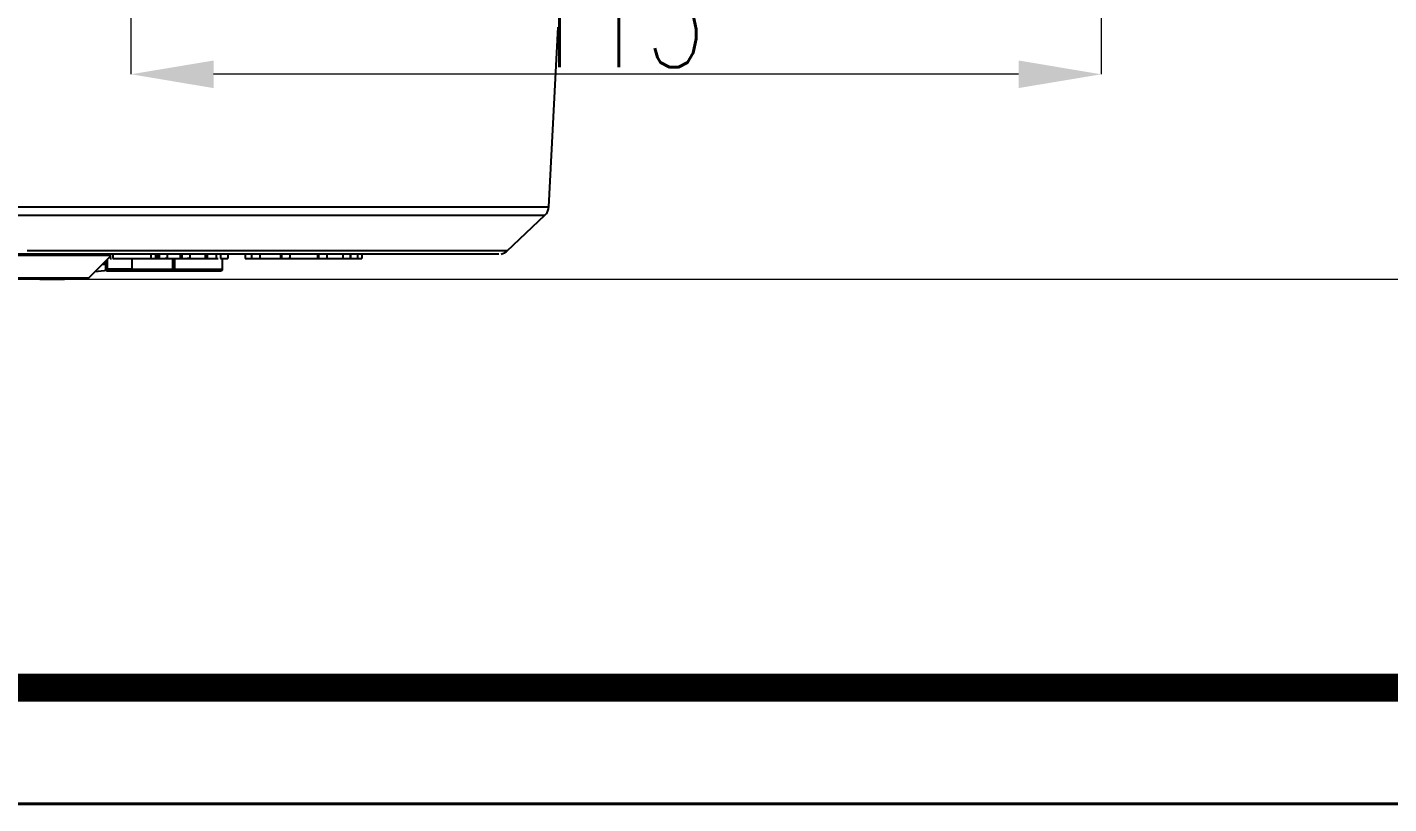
# Model space of a CAD drawing. Header units: millimetres. Extents: x 2126 to 3741, y 477 to 1658.
# Drawn here: x 2518.3 to 2683.1, y 476.8 to 570.8 of the extents above; entities that cross this region are included whole.
import ezdxf

# ---------------------------------------------------------------- set-up
doc = ezdxf.new("R2010")
doc.units = ezdxf.units.MM
doc.layers.add('AM_5', color=3, linetype='Continuous', lineweight=25)
doc.layers.add('粗实线', color=7, linetype='Continuous', lineweight=40)
doc.styles.add('SLDTEXTSTYLE1', font='txt.shx', dxfattribs={"width": 0.7, "bigfont": 'gbcbig.shx'})
doc.dimstyles.new('SLDDIMSTYLE12$0', dxfattribs={"dimtxt": 12, "dimasz": 10, "dimexe": 0, "dimexo": 0.0625, "dimgap": 0.875, "dimtad": 1, "dimdec": 1, "dimlfac": 1.8, "dimrnd": 1e-09, "dimzin": 12, "dimdsep": 46, "dimtxsty": 'SLDTEXTSTYLE1', "dimcen": 0.09, "dimdle": 8.16, "dimclrd": 3, "dimclre": 3, "dimadec": 0, "dimazin": 3, "dimtfac": 1, "dimtdec": 1, "dimtofl": 0, "dimtmove": 0, "dimatfit": 3, "dimfxl": 0, "dimfrac": 2, "dimtolj": 1, "dimlwd": 5, "dimlwe": 5, "dimarcsym": 0})

# ---------------------------------------------------------------- blocks, each defined once
blk = doc.blocks.new('*D23')
at = {"layer": 'AM_5', "color": 3, "lineweight": 5, "transparency": 16777216}
blk.add_line((2605.16, 712.33), (2713.78, 712.33), dxfattribs=at)
at = {"layer": 'AM_5', "color": 3, "linetype": 'Continuous', "lineweight": 5, "transparency": 16777216}
for p, q in [((2713.78, 702.33), (2713.78, 550.33)), ((2523.43, 540.33), (2713.78, 540.33))]:
    blk.add_line(p, q, dxfattribs=at)
at = {"layer": 'AM_5', "color": 3, "transparency": 16777216}
for points in [[(2712.11, 702.33), (2715.45, 702.33), (2713.78, 712.33)], [(2712.11, 550.33), (2715.45, 550.33), (2713.78, 540.33)]]:
    blk.add_solid(points, dxfattribs=at)
at = {"layer": 'Defpoints', "color": 0, "transparency": 16777216}
for p in [(2605.1, 712.33), (2523.37, 540.33), (2713.78, 540.33)]:
    blk.add_point(p, dxfattribs=at)
at = {"layer": 'AM_5', "color": 0, "transparency": 16777216, "insert": (2706.9, 626.33), "char_height": 12, "attachment_point": 5, "rotation": 90, "style": 'SLDTEXTSTYLE1'}
blk.add_mtext('\\A1;172', dxfattribs=at)
blk = doc.blocks.new('*D12')
at = {"layer": 'AM_5', "color": 3, "linetype": 'Continuous', "lineweight": 5, "transparency": 16777216}
for p, q in [((2530.86, 889.49), (2530.86, 565.11)), ((2638.31, 565.11), (2540.86, 565.11))]:
    blk.add_line(p, q, dxfattribs=at)
at = {"layer": 'AM_5', "color": 3, "lineweight": 5, "transparency": 16777216}
blk.add_line((2648.31, 596.36), (2648.31, 565.11), dxfattribs=at)
at = {"layer": 'AM_5', "color": 3, "transparency": 16777216}
for points in [[(2540.86, 566.78), (2540.86, 563.44), (2530.86, 565.11)], [(2638.31, 566.78), (2638.31, 563.44), (2648.31, 565.11)]]:
    blk.add_solid(points, dxfattribs=at)
at = {"layer": 'Defpoints', "color": 0, "transparency": 16777216}
for p in [(2530.86, 889.55), (2648.31, 596.42), (2530.86, 565.11)]:
    blk.add_point(p, dxfattribs=at)
at = {"layer": 'AM_5', "color": 0, "transparency": 16777216, "insert": (2589.58, 571.98), "char_height": 12, "attachment_point": 5, "style": 'SLDTEXTSTYLE1'}
blk.add_mtext('\\A1;115', dxfattribs=at)
blk = doc.blocks.new('图框2')
blk.add_line((22181, 6629.57), (23795.37, 6629.57))
at = {"const_width": 3.38}
blk.add_lwpolyline([(23781.31, 7796.75), (22251.31, 7796.75), (22251.31, 6643.63), (23781.31, 6643.63)], close=True, dxfattribs=at)

msp = doc.modelspace()

# ---------------------------------------------------------------- linework, layer by layer
at = {"color": 7, "linetype": 'Continuous', "lineweight": 25}
for p, q in [((2581.438, 549.075), (2582.576, 570.803)), ((2576.416, 543.741), (2580.972, 548.065)), ((2525.743, 540.476), (2528.45, 543.183)), ((2527.764, 542.496), (2527.764, 541.529)), ((2527.767, 542.499), (2527.767, 541.529)), ((2528.021, 541.529), (2528.021, 542.753)), ((2528.343, 543.075), (2528.343, 542.829)), ((2528.343, 542.829), (2528.506, 542.829)), ((2528.662, 543.329), (2528.662, 542.829)), ((2530.945, 542.829), (2530.945, 541.529)), ((2533.257, 543.329), (2533.257, 542.829)), ((2533.257, 542.829), (2533.832, 542.829)), ((2533.832, 543.329), (2533.832, 542.829)), ((2533.832, 542.829), (2533.895, 542.829)), ((2533.895, 542.829), (2533.959, 542.829)), ((2533.959, 543.329), (2533.959, 542.829)), ((2533.959, 542.829), (2534.087, 542.829)), ((2534.087, 542.829), (2534.087, 543.329)), ((2534.087, 542.829), (2534.278, 542.829)), ((2534.278, 543.329), (2534.278, 542.829)), ((2534.278, 542.829), (2535.236, 542.829)), ((2535.236, 543.329), (2535.236, 542.829)), ((2535.236, 542.829), (2536.831, 542.829)), ((2535.878, 542.829), (2535.878, 541.529)), ((2536.131, 542.829), (2536.131, 541.529)), ((2536.831, 543.329), (2536.831, 542.829)), ((2536.831, 542.829), (2537.023, 542.829)), ((2537.023, 543.329), (2537.023, 542.829)), ((2537.023, 542.829), (2537.98, 542.829)), ((2537.98, 543.329), (2537.98, 542.829)), ((2537.98, 542.829), (2539.831, 542.829)), ((2539.831, 543.329), (2539.831, 542.829)), ((2539.895, 543.329), (2539.895, 542.829)), ((2539.895, 542.829), (2540.086, 542.829)), ((2540.086, 543.329), (2540.086, 542.829)), ((2540.086, 542.829), (2541.171, 542.829)), ((2541.171, 543.329), (2541.171, 542.829)), ((2541.682, 543.329), (2541.682, 542.829)), ((2541.682, 542.829), (2542.576, 542.829)), ((2541.913, 542.829), (2541.913, 541.529)), ((2541.947, 541.529), (2541.947, 542.829)), ((2542.576, 543.329), (2542.576, 542.829)), ((2544.682, 543.329), (2544.682, 542.829)), ((2544.682, 542.829), (2545.448, 542.829)), ((2545.448, 543.329), (2545.448, 542.829)), ((2545.448, 542.829), (2546.469, 542.829)), ((2546.469, 543.329), (2546.469, 542.829)), ((2546.469, 542.829), (2548.958, 542.829)), ((2548.958, 543.329), (2548.958, 542.829)), ((2548.958, 542.829), (2549.086, 542.829)), ((2549.086, 543.329), (2549.086, 542.829)), ((2549.086, 542.829), (2550.107, 542.829)), ((2550.107, 543.329), (2550.107, 542.829)), ((2550.107, 542.829), (2553.426, 542.829)), ((2553.426, 543.329), (2553.426, 542.829)), ((2553.426, 542.829), (2553.554, 542.829)), ((2553.554, 543.329), (2553.554, 542.829)), ((2553.554, 542.829), (2554.575, 542.829)), ((2553.681, 542.829), (2553.677, 542.829)), ((2554.575, 543.329), (2554.575, 542.829)), ((2556.489, 543.329), (2556.489, 542.829)), ((2556.489, 542.829), (2557.383, 542.829)), ((2557.383, 543.329), (2557.383, 542.829)), ((2557.447, 543.329), (2557.447, 542.829)), ((2557.447, 542.829), (2558.277, 542.829)), ((2558.277, 543.329), (2558.277, 542.829)), ((2558.277, 542.829), (2558.787, 542.829)), ((2558.787, 543.329), (2558.787, 542.829)), ((2527.397, 542.129), (2527.764, 542.129)), ((2527.4, 542.133), (2527.764, 542.133)), ((2527.764, 541.529), (2527.767, 541.529)), ((2528.031, 541.426), (2528.284, 541.469)), ((2530.945, 541.529), (2535.878, 541.529)), ((2531.087, 541.329), (2536.019, 541.329)), ((2537.722, 541.329), (2536.957, 541.329)), ((2519.729, 540.369), (2519.656, 540.393)), ((2519.697, 540.375), (2519.76, 540.356)), ((2519.772, 540.353), (2519.796, 540.346))]:
    msp.add_line(p, q, dxfattribs=at)
at = {"color": 7, "linetype": 'Continuous', "lineweight": 25, "flags": 128}
for points in [[(2513.372, 549.074), (2518.778, 549.074), (2524.077, 549.074), (2529.248, 549.074), (2534.271, 549.074), (2539.127, 549.074), (2543.796, 549.074), (2548.261, 549.074), (2552.504, 549.074), (2556.51, 549.074), (2560.261, 549.074), (2563.744, 549.074), (2566.946, 549.074), (2569.854, 549.074), (2572.456, 549.074), (2574.742, 549.074), (2576.704, 549.074), (2578.335, 549.074), (2579.627, 549.075), (2580.575, 549.075), (2581.177, 549.075), (2581.429, 549.075), (2581.438, 549.075)], [(2516.414, 548.065), (2521.832, 548.065), (2527.126, 548.065), (2532.275, 548.065), (2537.258, 548.065), (2542.056, 548.065), (2546.648, 548.065), (2551.017, 548.065), (2555.144, 548.065), (2559.014, 548.065), (2562.61, 548.065), (2565.918, 548.065), (2568.925, 548.065), (2571.619, 548.065), (2573.988, 548.065), (2576.024, 548.065), (2577.718, 548.065), (2579.064, 548.065), (2580.055, 548.065), (2580.688, 548.065), (2580.961, 548.065), (2580.972, 548.065)], [(2528.45, 543.183), (2528.369, 543.183), (2527.926, 543.183), (2527.103, 543.183), (2525.908, 543.183), (2524.353, 543.183), (2522.455, 543.183), (2520.233, 543.183), (2517.709, 543.183), (2514.911, 543.182), (2511.867, 543.182), (2508.608, 543.182), (2505.168, 543.182), (2501.583, 543.182), (2497.889, 543.182), (2494.125, 543.182)], [(2576.416, 543.741), (2576.408, 543.741), (2576.155, 543.741), (2575.543, 543.741), (2574.576, 543.741), (2573.257, 543.741), (2571.593, 543.741), (2569.59, 543.741), (2567.256, 543.741), (2564.602, 543.741), (2561.638, 543.741), (2558.378, 543.741), (2554.834, 543.741), (2551.022, 543.741), (2546.957, 543.741), (2542.658, 543.741), (2538.141, 543.741), (2533.427, 543.741), (2528.534, 543.741), (2523.483, 543.741), (2518.297, 543.741)], [(2526.493, 541.226), (2527.633, 541.365), (2527.818, 541.392)], [(2527.767, 541.529), (2527.769, 541.529), (2527.772, 541.529), (2527.777, 541.529), (2527.783, 541.529), (2527.792, 541.529), (2527.802, 541.529), (2527.813, 541.529), (2527.826, 541.529)], [(2527.826, 541.529), (2527.845, 541.529), (2527.867, 541.529), (2527.891, 541.529), (2527.916, 541.529), (2527.942, 541.529), (2527.968, 541.529), (2527.995, 541.529), (2528.021, 541.529)], [(2530.945, 541.529), (2530.647, 541.529), (2530.318, 541.529), (2529.962, 541.529), (2529.587, 541.529), (2529.198, 541.529), (2528.803, 541.529), (2528.408, 541.529), (2528.021, 541.529)], [(2535.878, 541.529), (2535.904, 541.529), (2535.934, 541.529), (2535.966, 541.529), (2536, 541.529), (2536.035, 541.529), (2536.069, 541.529), (2536.101, 541.529), (2536.131, 541.529)], [(2536.131, 541.529), (2536.129, 541.49), (2536.123, 541.453), (2536.112, 541.418), (2536.098, 541.388), (2536.081, 541.363), (2536.062, 541.345), (2536.041, 541.333), (2536.019, 541.329)], [(2536.131, 541.529), (2536.969, 541.529), (2537.778, 541.529), (2538.555, 541.529), (2539.299, 541.529), (2540.009, 541.529), (2540.682, 541.529), (2541.317, 541.529), (2541.913, 541.529)], [(2541.913, 541.529), (2541.929, 541.529), (2541.941, 541.529), (2541.946, 541.529), (2541.947, 541.529)], [(2494.611, 540.475), (2497.593, 540.475), (2500.991, 540.475), (2504.289, 540.475), (2507.452, 540.475), (2510.449, 540.475), (2513.248, 540.475), (2515.822, 540.475), (2518.143, 540.475), (2520.189, 540.475), (2521.938, 540.475), (2523.372, 540.475), (2524.478, 540.475), (2525.243, 540.476), (2525.661, 540.476), (2525.743, 540.476)]]:
    msp.add_lwpolyline(points, dxfattribs=at)
at = {"color": 7, "linetype": 'Continuous', "lineweight": 25}
for centre, radius, start, end in [((2527.964, 541.529), 0.2, 180, 270), ((2527.967, 541.529), 0.2, 179.98753, 269.98753), ((2527.794, 541.483), 0.232, 318.45882, 11.56135), ((2531.122, 541.504), 0.179, 171.95044, 258.57855), ((2536.055, 541.504), 0.179, 171.95044, 258.57855), ((2541.728, 541.514), 0.185, 275.85572, 4.84996)]:
    msp.add_arc(centre, radius, start, end, dxfattribs=at)
for points, knots in [([(2580.943, 548.059), (2580.99, 548.096), (2581.164, 548.239), (2581.363, 548.586), (2581.405, 548.906), (2581.426, 549.062)], [0, 0, 0, 0, 0.1560443, 0.589322, 1, 1, 1, 1]), ([(2575.376, 543.329), (2575.319, 543.329), (2575.203, 543.329), (2573.846, 543.329), (2571.636, 543.329), (2568.512, 543.329), (2564.533, 543.329), (2559.737, 543.329), (2554.179, 543.329), (2547.92, 543.329), (2541.03, 543.329), (2533.585, 543.329), (2525.668, 543.329), (2517.367, 543.329), (2508.774, 543.329), (2499.985, 543.329), (2494.06, 543.329), (2491.097, 543.329)], [0, 0, 0, 0, 0.0663505, 0.1330398, 0.199729, 0.2664183, 0.3331075, 0.3997968, 0.466486, 0.5331753, 0.5998645, 0.6665538, 0.733243, 0.7999323, 0.8666215, 0.9333108, 1, 1, 1, 1]), ([(2528.662, 542.829), (2529.181, 542.829), (2530.209, 542.829), (2531.754, 542.829), (2532.752, 542.829), (2533.257, 542.829)], [0, 0, 0, 0, 0.3347977, 0.6633059, 1, 1, 1, 1]), ([(2535.236, 542.829), (2535.22, 542.829), (2535.194, 542.829), (2535.155, 542.829), (2535.122, 542.829), (2535.066, 542.829), (2535.006, 542.829), (2534.972, 542.829), (2534.977, 542.829), (2534.98, 542.829)], [0, 0, 0, 0, 0.0518131, 0.0882956, 0.1299462, 0.1775457, 0.3534829, 0.7059159, 1, 1, 1, 1]), ([(2537.98, 542.829), (2537.955, 542.829), (2537.918, 542.829), (2537.867, 542.829), (2537.822, 542.829), (2537.772, 542.829), (2537.695, 542.829), (2537.642, 542.829), (2537.654, 542.829), (2537.661, 542.829)], [0, 0, 0, 0, 0.0628935, 0.0931861, 0.1255191, 0.1834586, 0.2508615, 0.5002621, 1, 1, 1, 1]), ([(2541.171, 542.829), (2541.187, 542.829), (2541.275, 542.829), (2541.361, 542.829), (2541.433, 542.829)], [0, 0, 0, 0, 0.1741084, 1, 1, 1, 1]), ([(2550.107, 542.829), (2550.089, 542.829), (2550.053, 542.829), (2549.995, 542.829), (2549.937, 542.829), (2549.909, 542.829), (2549.911, 542.829), (2549.911, 542.829)], [0, 0, 0, 0, 0.1133857, 0.2261004, 0.4521085, 0.9035522, 1, 1, 1, 1]), ([(2549.979, 542.829), (2550.435, 542.829), (2551.272, 542.829), (2552.094, 542.829), (2552.468, 542.829)], [0, 0, 0, 0, 0.5444227, 1, 1, 1, 1]), ([(2554.575, 542.829), (2554.836, 542.829), (2555.293, 542.829), (2555.844, 542.829), (2556.162, 542.829), (2556.303, 542.829), (2556.374, 542.829), (2556.434, 542.829), (2556.471, 542.829), (2556.489, 542.829)], [0, 0, 0, 0, 0.4018451, 0.700925, 0.8501447, 0.9000038, 0.92545, 0.9625731, 1, 1, 1, 1]), ([(2575.661, 543.358), (2575.801, 543.392), (2576.054, 543.454), (2576.253, 543.621), (2576.341, 543.696)], [0, 0, 0, 0, 0.5529909, 1, 1, 1, 1]), ([(2527.967, 541.329), (2528.239, 541.329), (2528.794, 541.329), (2529.646, 541.329), (2530.448, 541.329), (2530.876, 541.329), (2531.087, 541.329)], [0, 0, 0, 0, 0.24558897, 0.5, 0.75441103, 1, 1, 1, 1]), ([(2541.801, 541.344), (2541.811, 541.346), (2541.832, 541.35), (2541.861, 541.365), (2541.887, 541.385), (2541.909, 541.411), (2541.926, 541.439), (2541.938, 541.47), (2541.945, 541.5), (2541.946, 541.52), (2541.947, 541.529)], [0, 0, 0, 0, 0.1371732, 0.2714331, 0.4024836, 0.5300389, 0.6538238, 0.7735757, 0.8890458, 1, 1, 1, 1]), ([(2525.39, 540.329), (2525.345, 540.329), (2525.255, 540.329), (2524.512, 540.329), (2523.077, 540.329), (2520.53, 540.329), (2516.987, 540.329), (2513.261, 540.329), (2509.722, 540.329), (2505.95, 540.329), (2502.038, 540.329), (2498.087, 540.329), (2495.415, 540.329), (2494.097, 540.329)], [0, 0, 0, 0, 0.07827687, 0.15871, 0.24116849, 0.36932909, 0.49988873, 0.58696496, 0.67333854, 0.75883145, 0.84127172, 0.92171409, 1, 1, 1, 1]), ([(2519.653, 540.399), (2519.69, 540.382), (2519.782, 540.34), (2519.882, 540.333), (2519.942, 540.329)], [0, 0, 0, 0, 0.4097539, 1, 1, 1, 1]), ([(2519.942, 540.329), (2519.894, 540.329), (2519.843, 540.329), (2519.796, 540.346), (2519.793, 540.347)], [0, 0, 0, 0, 0.946273, 1, 1, 1, 1]), ([(2519.942, 540.329), (2520.074, 540.329), (2520.338, 540.329), (2520.7, 540.329), (2521.036, 540.329), (2521.343, 540.329), (2521.622, 540.329), (2521.872, 540.329), (2522.023, 540.329), (2522.126, 540.329), (2522.242, 540.329), (2522.396, 540.329), (2522.537, 540.329), (2522.743, 540.329), (2522.782, 540.329), (2522.814, 540.329)], [0, 0, 0, 0, 0.07144385, 0.14288374, 0.21431988, 0.28576303, 0.35720674, 0.42863778, 0.50005558, 0.50406448, 0.53604837, 0.6252562, 0.69323765, 0.75009307, 1, 1, 1, 1])]:
    msp.add_open_spline(points, degree=3, knots=knots, dxfattribs=at)
msp.add_open_spline([(2536.019, 541.329), (2537.111, 541.329), (2539.295, 541.329), (2540.93, 541.329), (2541.747, 541.329)], degree=3, dxfattribs=at)

# ---------------------------------------------------------------- block references
at = {"layer": '粗实线', "linetype": 'ByBlock'}
msp.add_blockref('图框2', (-20054.634, -6152.73), dxfattribs=at)

# ---------------------------------------------------------------- dimensions: what is measured, and where the dimension line sits
at = {"layer": 'AM_5'}
dim = msp.add_linear_dim(base=(2530.863, 565.109), p1=(2648.306, 596.42), p2=(2530.863, 889.555), text='115', dimstyle='SLDDIMSTYLE12$0', override={"dimlfac": 1, "dimpost": ''}, dxfattribs=at)
dim.commit()
dim.dimension.update_dxf_attribs({"geometry": '*D12', "text_midpoint": (2589.585, 571.984)})
dim = msp.add_linear_dim(base=(2713.779, 540.329), p1=(2605.097, 712.329), p2=(2523.372, 540.329), angle=270, dimstyle='SLDDIMSTYLE12$0', override={"dimlfac": 1, "dimpost": ''}, dxfattribs=at)
dim.commit()
dim.dimension.update_dxf_attribs({"geometry": '*D23', "text_midpoint": (2706.904, 626.329)})

doc.saveas('drawing.dxf')
